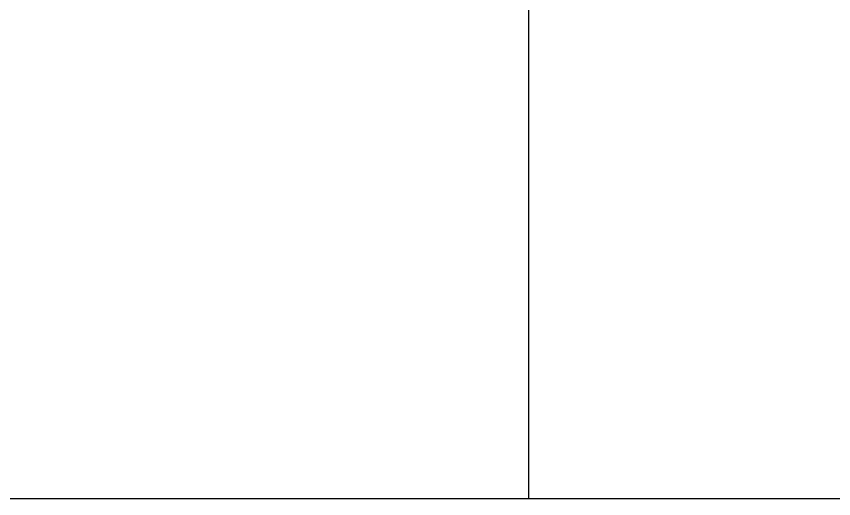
# Model space of a CAD drawing. Extents: x -18489 to 195597, y -1599 to 112111.
# Drawn here: x 15008.1 to 15098.8, y 26265.8 to 26319.4 of the extents above; entities that cross this region are included whole.
import ezdxf
from ezdxf.xclip import XClip

# ---------------------------------------------------------------- set-up
doc = ezdxf.new("R2010")
doc.units = 0
doc.header["$LTSCALE"] = 100
doc.header["$XCLIPFRAME"] = 2
doc.layers.add('188K-SM-07-F10-MECH-CR PIPE-Y2257103$0$X-S-FAB_SL ALL$0$ASP_1', color=1, linetype='Continuous')
doc.layers.add('188K-SM-07-F10-MECH-CR PIPE-Y2257103$0$X-S-FAB_SL ALL$0$ASP_8', color=8, linetype='Continuous')

# ---------------------------------------------------------------- blocks, each defined once
blk = doc.blocks.new('188K-SM-07-F10-MECH-CR PIPE-Y2257103$0$X-S-FAB_SL ALL')
at = {"layer": '188K-SM-07-F10-MECH-CR PIPE-Y2257103$0$X-S-FAB_SL ALL$0$ASP_1'}
blk.add_line((6596.479, -73068.977), (12198.979, -73068.977), dxfattribs=at)
at = {"layer": '188K-SM-07-F10-MECH-CR PIPE-Y2257103$0$X-S-FAB_SL ALL$0$ASP_8'}
blk.add_line((10591.479, -73068.977), (10591.479, -72848.977), dxfattribs=at)
blk = doc.blocks.new('188K-SM-07-F10-MECH-CR PIPE-Y2257103')
ref = blk.add_blockref('188K-SM-07-F10-MECH-CR PIPE-Y2257103$0$X-S-FAB_SL ALL', (4473.521, 99334.763))
XClip(ref).set_block_clipping_path([(-7553.4648570136, -75341.9369645483), (24026.2025623869, -67725.7696244382)])

msp = doc.modelspace()

# ---------------------------------------------------------------- block references
msp.add_blockref('188K-SM-07-F10-MECH-CR PIPE-Y2257103', (0, 0))

doc.saveas('drawing.dxf')
